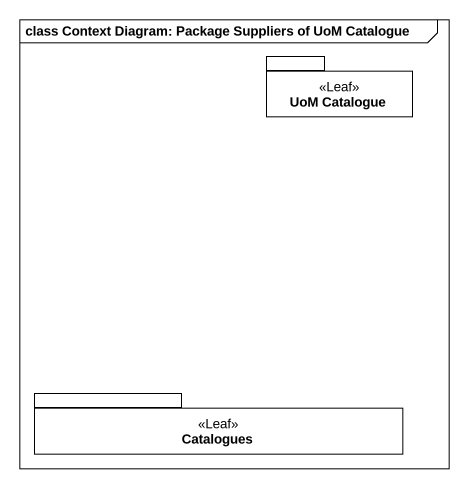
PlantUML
@startuml
mainframe class Context Diagram: Package Suppliers of UoM Catalogue
package "UoM Catalogue" as UoM_Catalogue <<Leaf>> {
}
package Catalogues <<Leaf>> {
}
@enduml
